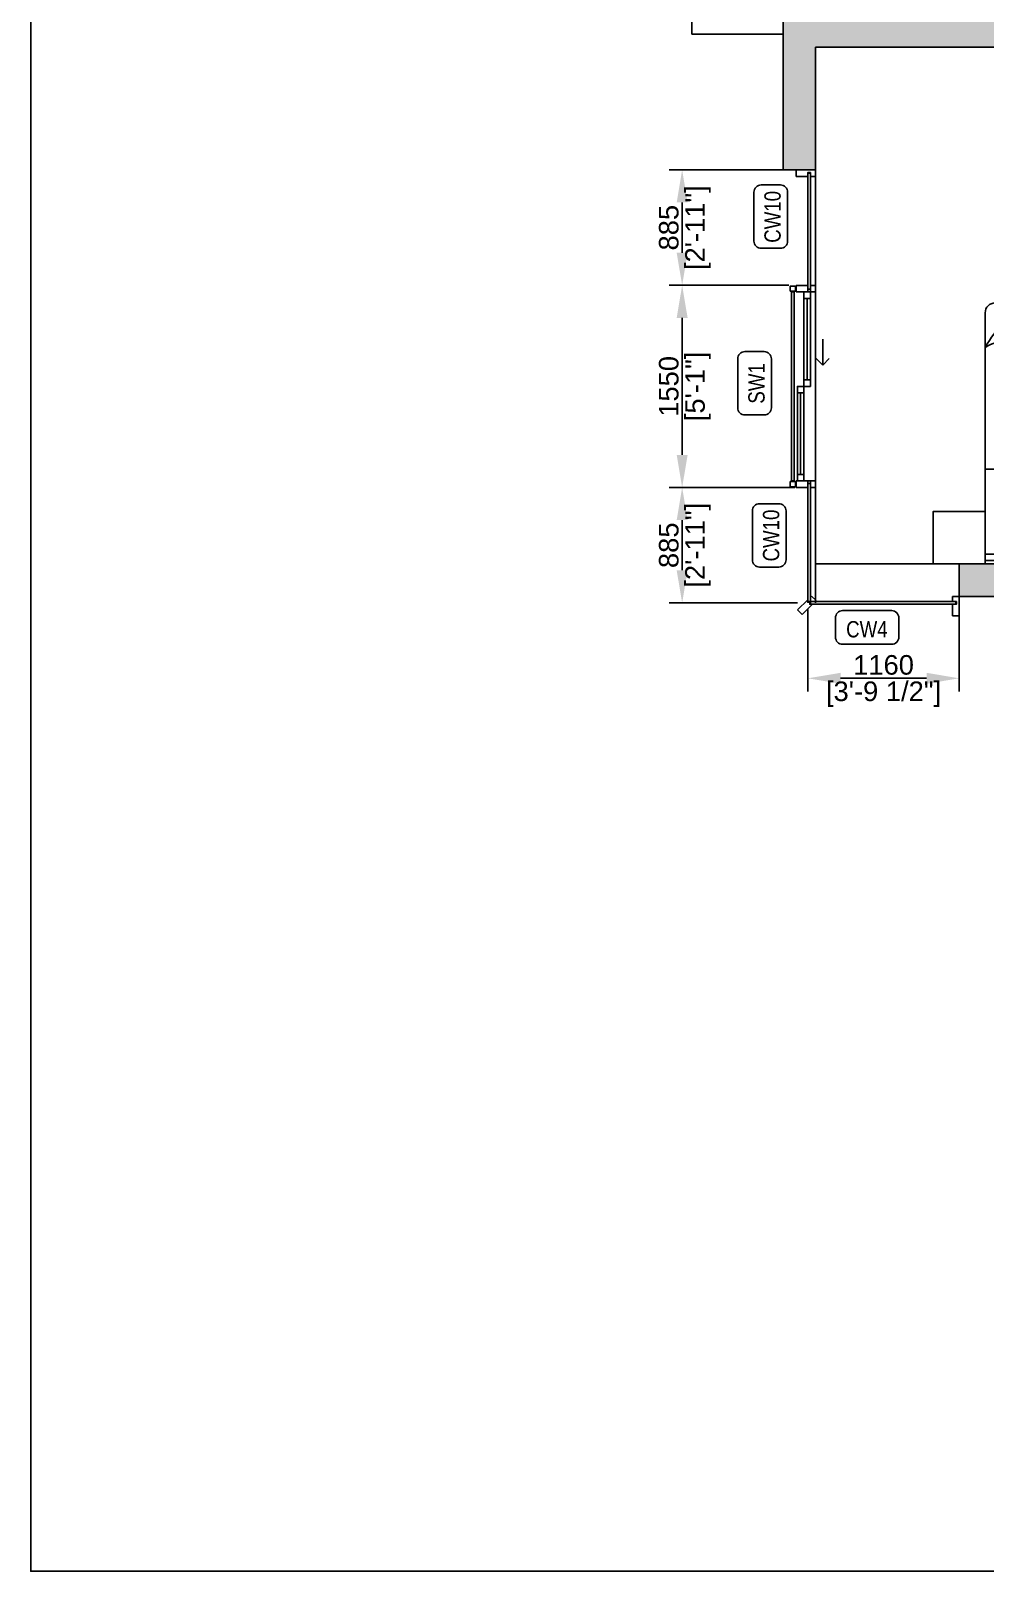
# Model space of a CAD drawing. Header units: millimetres. Extents: x 94643 to 134206, y 115494 to 180803.
# Drawn here: x 94643 to 101960, y 115494 to 127304 of the extents above; entities that cross this region are included whole.
import ezdxf
from ezdxf.enums import TextEntityAlignment as Align

# ---------------------------------------------------------------- set-up
doc = ezdxf.new("R2010")
doc.units = ezdxf.units.MM
doc.linetypes.add('Hidden Line', pattern=[978.055558, 705.555558, -272.5])
for name, color, linetype in [('A-Bed Furniture', 253, 'Continuous'), ('A-Bed Side Table', 253, 'Continuous'), ('A-Dimensions', 4, 'Continuous'), ('A-Elevation 10', 8, 'Continuous'), ('A-Hatch', 252, 'Continuous'), ('A-Room Boundary', 44, 'Continuous'), ('A-Sofa Center  Table', 253, 'Continuous'), ('A-Text Main', 44, 'Continuous'), ('A-Window', 4, 'Continuous')]:
    doc.layers.add(name, color=color, linetype=linetype)
doc.layers.add('A-Wall', color=240, linetype='Continuous', lineweight=35)
doc.styles.add('2024-08-29_TOWER-A$0$simplex-0.8', font='simplex.shx', dxfattribs={"width": 0.8})
doc.styles.add('3BHK  WEST_UN-2$0$2024-08-30_TOWER-C$0$simplex-0.8', font='simplex.shx', dxfattribs={"width": 0.8})
doc.styles.add('ARIAL', font='ARIALN.TTF')
doc.styles.add('S', font='arial.ttf', dxfattribs={"height": 150})
doc.dimstyles.new('DIMSMALL', dxfattribs={"dimtxt": 150, "dimasz": 250, "dimexe": 100, "dimexo": 100, "dimgap": 25, "dimtad": 1, "dimdec": 0, "dimzin": 0, "dimdsep": 46, "dimtxsty": 'S', "dimcen": 0, "dimdle": 100, "dimclrd": 8, "dimclre": 8, "dimclrt": 256, "dimazin": 0, "dimtfac": 1, "dimtdec": 0, "dimtix": 1, "dimtmove": 0, "dimatfit": 3, "dimldrblk": '12_DatumFilled', "dimfxl": 1, "dimtolj": 1, "dimtzin": 0, "dimlwd": -1, "dimlwe": -1, "dimarcsym": 1})

# ---------------------------------------------------------------- blocks, each defined once
blk = doc.blocks.new('*D210')
at = {"layer": 'A-Dimensions', "color": 8, "transparency": 16777216}
for p, q in [((100436, 126238), (99537, 126238)), ((99637, 125988), (99637, 125603)), ((100456, 125353), (99537, 125353))]:
    blk.add_line(p, q, dxfattribs=at)
for points in [[(99595, 125988), (99679, 125988), (99637, 126238)], [(99595, 125603), (99679, 125603), (99637, 125353)]]:
    blk.add_solid(points, dxfattribs=at)
at = {"layer": 'Defpoints', "color": 0, "transparency": 16777216}
for p in [(100536, 126238), (99637, 125353), (100556, 125353)]:
    blk.add_point(p, dxfattribs=at)
at = {"layer": 'A-Dimensions', "lineweight": 30, "transparency": 16777216, "char_height": 150, "attachment_point": 5, "rotation": 90, "style": 'S'}
for s, insert in [('\\A1;[2\'-11"]', (99758, 125795)), ('\\A1;885', (99535, 125795))]:
    blk.add_mtext(s, dxfattribs=dict(at, insert=insert))
blk = doc.blocks.new('12_DatumFilled')
at = {"color": 8, "linetype": 'ByBlock'}
blk.add_solid([(0, 0.577), (-1, 0), (0, -0.577)], dxfattribs=at)
blk = doc.blocks.new('*D211')
at = {"layer": 'A-Dimensions', "color": 8, "transparency": 16777216}
for p, q in [((100456, 125353), (99537, 125353)), ((99637, 125103), (99637, 124053)), ((100444, 123803), (99537, 123803))]:
    blk.add_line(p, q, dxfattribs=at)
for points in [[(99595, 125103), (99679, 125103), (99637, 125353)], [(99595, 124053), (99679, 124053), (99637, 123803)]]:
    blk.add_solid(points, dxfattribs=at)
at = {"layer": 'Defpoints', "color": 0, "transparency": 16777216}
for p in [(100556, 125353), (99637, 123803), (100544, 123803)]:
    blk.add_point(p, dxfattribs=at)
at = {"layer": 'A-Dimensions', "lineweight": 30, "transparency": 16777216, "char_height": 150, "attachment_point": 5, "rotation": 90, "style": 'S'}
for s, insert in [('\\A1;[5\'-1"]', (99758, 124578)), ('\\A1;1550', (99535, 124578))]:
    blk.add_mtext(s, dxfattribs=dict(at, insert=insert))
blk = doc.blocks.new('*D212')
at = {"layer": 'A-Dimensions', "color": 8, "transparency": 16777216}
for p, q in [((100501, 123803), (99537, 123803)), ((99637, 123168), (99637, 123553)), ((100521, 122918), (99537, 122918))]:
    blk.add_line(p, q, dxfattribs=at)
for points in [[(99595, 123553), (99679, 123553), (99637, 123803)], [(99595, 123168), (99679, 123168), (99637, 122918)]]:
    blk.add_solid(points, dxfattribs=at)
at = {"layer": 'Defpoints', "color": 0, "transparency": 16777216}
for p in [(99637, 123803), (100601, 123803), (100621, 122918)]:
    blk.add_point(p, dxfattribs=at)
at = {"layer": 'A-Dimensions', "lineweight": 30, "transparency": 16777216, "char_height": 150, "attachment_point": 5, "rotation": 90, "style": 'S'}
for s, insert in [('\\A1;[2\'-11"]', (99758, 123360)), ('\\A1;885', (99535, 123360))]:
    blk.add_mtext(s, dxfattribs=dict(at, insert=insert))
blk = doc.blocks.new('*D213')
at = {"layer": 'A-Dimensions', "color": 8, "transparency": 16777216}
for p, q in [((100601, 122868), (100601, 122240)), ((101761, 122868), (101761, 122240)), ((101511, 122340), (100851, 122340))]:
    blk.add_line(p, q, dxfattribs=at)
for points in [[(100851, 122382), (100851, 122298), (100601, 122340)], [(101511, 122382), (101511, 122298), (101761, 122340)]]:
    blk.add_solid(points, dxfattribs=at)
at = {"layer": 'Defpoints', "color": 0, "transparency": 16777216}
for p in [(100601, 122968), (101761, 122968), (100601, 122340)]:
    blk.add_point(p, dxfattribs=at)
at = {"layer": 'A-Dimensions', "lineweight": 30, "transparency": 16777216, "char_height": 150, "attachment_point": 5, "style": 'S'}
for s, insert in [('\\A1;1160', (101181, 122442)), ('\\A1;[3\'-9 1/2"]', (101181, 122218))]:
    blk.add_mtext(s, dxfattribs=dict(at, insert=insert))
blk = doc.blocks.new('A$C0250d95e')
at = {"layer": 'A-Window', "linetype": 'Continuous'}
for p, q in [((-1050, 3020), (-1200, 3020)), ((-1200, 3020), (-1200, 2970)), ((-1110, 2970), (-1200, 2970)), ((-1110, 2995), (-1110, 2970)), ((-1090, 2995), (-1110, 2995)), ((-1090, 2995), (-1090, 2970)), ((-1050, 2970), (-1090, 2970)), ((-1050, 3020), (-1050, 2970)), ((-1200, 2135), (-1200, 2085)), ((-1110, 2135), (-1200, 2135)), ((-1110, 2135), (-1110, 2085)), ((-1090, 2135), (-1090, 2085)), ((-1050, 2135), (-1090, 2135)), ((-1050, 2135), (-1050, 2085)), ((-1090, 2085), (-1200, 2085)), ((-1200, 2085), (-1090, 2085)), ((-1110, 2085), (-1200, 2085)), ((-1140, 2035), (-1140, 1410)), ((-1115, 2035), (-1115, 1410)), ((-1050, 2085), (-1090, 2085)), ((-1090, 2035), (-1090, 1410)), ((-995, 1723), (-995, 1523)), ((-995, 1523), (-1045, 1573)), ((-995, 1523), (-945, 1573)), ((-1190, 685), (-1190, 1310)), ((-1165, 685), (-1165, 1310)), ((-1140, 685), (-1140, 1310)), ((-1090, 635), (-1200, 635)), ((-1200, 635), (-1090, 635)), ((-1200, 635), (-1200, 585)), ((-1110, 635), (-1200, 635)), ((-1110, 635), (-1110, 585)), ((-1090, 635), (-1090, 585)), ((-1050, 635), (-1090, 635)), ((-1050, 635), (-1050, 585)), ((-1110, 585), (-1200, 585)), ((-1050, 585), (-1090, 585)), ((-1110, -275), (-1188, -353)), ((-1188, -353), (-1153, -388)), ((-1075, -310), (-1153, -388)), ((-1110, -275), (-1110, -290)), ((-1090, -290), (-1110, -290)), ((-1082, -247), (-1090, -255)), ((-1090, -255), (-1090, -290)), ((-1090, -290), (-1090, -310)), ((-1055, -290), (-1090, -290)), ((-1075, -310), (-1090, -310)), ((-1082, -247), (-1047, -282)), ((-1047, -282), (-1055, -290)), ((0, -250), (0, -290)), ((50, -250), (0, -250)), ((25, -290), (0, -290)), ((0, -310), (0, -400)), ((25, -310), (0, -310)), ((25, -290), (25, -310)), ((50, -250), (50, -400)), ((50, -400), (0, -400))]:
    blk.add_line(p, q, dxfattribs=at)
at = {"layer": 'A-Window', "linetype": 'Hidden Line'}
blk.add_line((-1050, 3020), (-1050, -300), dxfattribs=at)
at = {"layer": 'A-Window', "linetype": 'Continuous', "flags": 128}
for points in [[(-1090, 2105), (-1110, 2105), (-1110, 3000), (-1090, 3000)], [(-1245, 2090), (-1205, 2090), (-1205, 2130), (-1245, 2130)], [(-1245, 2090), (-1205, 2090), (-1205, 2130), (-1245, 2130)], [(-1245, 2090), (-1205, 2090), (-1205, 2130), (-1245, 2130)], [(-1245, 2090), (-1205, 2090), (-1205, 2130), (-1245, 2130)], [(-1235, 635), (-1215, 635), (-1215, 2085), (-1235, 2085)], [(-1235, 635), (-1215, 635), (-1215, 2085), (-1235, 2085)], [(-1235, 635), (-1215, 635), (-1215, 2085), (-1235, 2085)], [(-1235, 635), (-1215, 635), (-1215, 2085), (-1235, 2085)], [(-1090, 2085), (-1090, 2035), (-1140, 2035), (-1140, 2085)], [(-1090, 2035), (-1090, 1410), (-1140, 1410), (-1140, 2035)], [(-1140, 1310), (-1140, 1360), (-1190, 1360), (-1190, 1310)], [(-1140, 685), (-1140, 1310), (-1190, 1310), (-1190, 685)], [(-1090, 1410), (-1090, 1360), (-1140, 1360), (-1140, 1410)], [(-1245, 590), (-1205, 590), (-1205, 630), (-1245, 630)], [(-1245, 590), (-1205, 590), (-1205, 630), (-1245, 630)], [(-1245, 590), (-1205, 590), (-1205, 630), (-1245, 630)], [(-1245, 590), (-1205, 590), (-1205, 630), (-1245, 630)], [(-1140, 635), (-1140, 685), (-1190, 685), (-1190, 635)], [(-1090, -295), (-1110, -295), (-1110, 615), (-1090, 615)], [(30, -290), (30, -310), (-1095, -310), (-1095, -290)]]:
    blk.add_lwpolyline(points, close=True, dxfattribs=at)
blk = doc.blocks.new('2024-08-29_TOWER-A$0$WNTG')
at = {"layer": 'A-Text Main'}
blk.add_lwpolyline([(-188, 246), (188, 246, -0.414214), (243, 191), (243, 43, -0.414214), (188, -12), (-188, -12, -0.414214), (-243, 43), (-243, 191, -0.414214)], format="xyb", close=True, dxfattribs=at)
at = {"layer": 'A-Text Main', "style": '2024-08-29_TOWER-A$0$simplex-0.8', "width": 0.8}
blk.add_attdef('WNTG', text='', height=150, dxfattribs=at).set_placement((-2, 43), align=Align.CENTER)
blk = doc.blocks.new('3BHK  WEST_UN-2$0$2024-08-30_TOWER-C$0$king size bed')
at = {"layer": 'A-Bed Furniture'}
for p, q in [((-0.9, 1.925), (-0.9, 0.425)), ((0.825, 2), (-0.825, 2)), ((0.9, 0), (0.9, 1.925)), ((-0.9, 0.725), (0.9, 0.725)), ((-0.9, 0), (-0.9, 0.425)), ((0.9, 0.075), (-0.9, 0.075)), ((0, 0.075), (0, 0.025)), ((0, 0.075), (0, 0.075))]:
    blk.add_line(p, q, dxfattribs=at)
blk.add_lwpolyline([(-0.9, 1.659, -0.292894), (-0.559, 1.659, -0.292894), (-0.559, 2, 0.136668)], format="xyb", close=True, dxfattribs=at)
for points in [[(-0.732, 0.579), (-0.726, 0.574), (-0.721, 0.571), (-0.716, 0.568), (-0.711, 0.566), (-0.706, 0.565), (-0.701, 0.564), (-0.696, 0.564), (-0.691, 0.563), (-0.687, 0.563), (-0.682, 0.564), (-0.677, 0.564), (-0.672, 0.564), (-0.666, 0.565), (-0.661, 0.566), (-0.655, 0.566), (-0.648, 0.568), (-0.641, 0.569), (-0.634, 0.57), (-0.625, 0.571), (-0.616, 0.573), (-0.606, 0.574), (-0.595, 0.576), (-0.583, 0.577), (-0.569, 0.579), (-0.555, 0.58), (-0.539, 0.582), (-0.523, 0.583), (-0.506, 0.584), (-0.488, 0.585), (-0.471, 0.585), (-0.453, 0.586), (-0.437, 0.586), (-0.42, 0.586), (-0.404, 0.586), (-0.389, 0.586), (-0.375, 0.586), (-0.36, 0.585), (-0.347, 0.584), (-0.334, 0.584), (-0.321, 0.582), (-0.308, 0.581), (-0.296, 0.58), (-0.285, 0.579), (-0.273, 0.577), (-0.263, 0.576), (-0.253, 0.575), (-0.243, 0.573), (-0.235, 0.573), (-0.227, 0.572), (-0.219, 0.571), (-0.212, 0.571), (-0.205, 0.571), (-0.199, 0.571), (-0.192, 0.571), (-0.186, 0.571), (-0.179, 0.572), (-0.172, 0.572), (-0.164, 0.573), (-0.157, 0.573), (-0.15, 0.574), (-0.144, 0.574), (-0.138, 0.573), (-0.133, 0.572), (-0.129, 0.571), (-0.127, 0.568), (-0.125, 0.565), (-0.124, 0.562), (-0.124, 0.558), (-0.125, 0.553), (-0.126, 0.548), (-0.128, 0.543), (-0.129, 0.537), (-0.13, 0.531), (-0.132, 0.525), (-0.133, 0.519), (-0.134, 0.513), (-0.134, 0.506), (-0.135, 0.5), (-0.136, 0.493), (-0.136, 0.487), (-0.136, 0.48), (-0.136, 0.473), (-0.136, 0.466), (-0.136, 0.458), (-0.136, 0.45), (-0.136, 0.44), (-0.136, 0.429), (-0.136, 0.417), (-0.137, 0.403), (-0.137, 0.388), (-0.137, 0.372), (-0.138, 0.356), (-0.138, 0.339), (-0.137, 0.322), (-0.136, 0.305), (-0.135, 0.29), (-0.133, 0.275), (-0.131, 0.261), (-0.128, 0.248), (-0.125, 0.236), (-0.122, 0.225), (-0.119, 0.216), (-0.116, 0.207), (-0.114, 0.199), (-0.112, 0.193), (-0.11, 0.187), (-0.109, 0.182), (-0.109, 0.178), (-0.11, 0.175), (-0.111, 0.172), (-0.114, 0.17), (-0.117, 0.167), (-0.122, 0.165), (-0.128, 0.163), (-0.135, 0.162), (-0.143, 0.16), (-0.151, 0.158), (-0.161, 0.157), (-0.171, 0.156), (-0.181, 0.156), (-0.193, 0.156), (-0.204, 0.156), (-0.217, 0.156), (-0.229, 0.156), (-0.243, 0.157), (-0.257, 0.158), (-0.271, 0.159), (-0.287, 0.159), (-0.302, 0.16), (-0.319, 0.161), (-0.335, 0.162), (-0.352, 0.162), (-0.368, 0.163), (-0.383, 0.164), (-0.398, 0.165), (-0.412, 0.166), (-0.425, 0.167), (-0.436, 0.167), (-0.447, 0.168), (-0.457, 0.169), (-0.467, 0.17), (-0.476, 0.171), (-0.486, 0.173), (-0.496, 0.174), (-0.506, 0.175), (-0.517, 0.176), (-0.528, 0.177), (-0.539, 0.178), (-0.55, 0.178), (-0.561, 0.179), (-0.572, 0.18), (-0.582, 0.18), (-0.592, 0.18), (-0.601, 0.18), (-0.61, 0.18), (-0.619, 0.18), (-0.627, 0.179), (-0.635, 0.178), (-0.644, 0.177), (-0.652, 0.176), (-0.661, 0.175), (-0.67, 0.174), (-0.678, 0.173), (-0.686, 0.172), (-0.694, 0.172), (-0.7, 0.172), (-0.706, 0.173), (-0.711, 0.174), (-0.714, 0.176), (-0.716, 0.179), (-0.717, 0.182), (-0.717, 0.186), (-0.717, 0.19), (-0.716, 0.194), (-0.714, 0.199), (-0.713, 0.203), (-0.711, 0.207), (-0.709, 0.212), (-0.708, 0.216), (-0.706, 0.22), (-0.705, 0.224), (-0.704, 0.228), (-0.702, 0.232), (-0.702, 0.236), (-0.701, 0.24), (-0.701, 0.245), (-0.701, 0.249), (-0.701, 0.254), (-0.701, 0.258), (-0.702, 0.263), (-0.702, 0.269), (-0.703, 0.274), (-0.703, 0.28), (-0.703, 0.287), (-0.704, 0.293), (-0.704, 0.3), (-0.705, 0.307), (-0.705, 0.313), (-0.706, 0.32), (-0.707, 0.327), (-0.707, 0.334), (-0.708, 0.341), (-0.709, 0.348), (-0.709, 0.354), (-0.71, 0.361), (-0.71, 0.368), (-0.711, 0.375), (-0.711, 0.381), (-0.711, 0.388), (-0.711, 0.395), (-0.71, 0.402), (-0.71, 0.409), (-0.709, 0.417), (-0.709, 0.424), (-0.709, 0.431), (-0.709, 0.438), (-0.709, 0.446), (-0.71, 0.454), (-0.712, 0.465), (-0.714, 0.478), (-0.717, 0.495), (-0.72, 0.517), (-0.725, 0.544), (-0.732, 0.579)], [(0.103, 0.579), (0.109, 0.574), (0.114, 0.571), (0.119, 0.568), (0.124, 0.566), (0.129, 0.565), (0.134, 0.564), (0.139, 0.564), (0.144, 0.563), (0.148, 0.563), (0.153, 0.564), (0.158, 0.564), (0.163, 0.564), (0.169, 0.565), (0.174, 0.566), (0.18, 0.566), (0.187, 0.568), (0.194, 0.569), (0.201, 0.57), (0.21, 0.571), (0.219, 0.573), (0.229, 0.574), (0.24, 0.576), (0.252, 0.577), (0.266, 0.579), (0.28, 0.58), (0.296, 0.582), (0.312, 0.583), (0.329, 0.584), (0.347, 0.585), (0.364, 0.585), (0.382, 0.586), (0.398, 0.586), (0.415, 0.586), (0.431, 0.586), (0.446, 0.586), (0.46, 0.586), (0.475, 0.585), (0.488, 0.584), (0.501, 0.584), (0.514, 0.582), (0.527, 0.581), (0.539, 0.58), (0.55, 0.579), (0.562, 0.577), (0.572, 0.576), (0.582, 0.575), (0.592, 0.573), (0.6, 0.573), (0.608, 0.572), (0.616, 0.571), (0.623, 0.571), (0.63, 0.571), (0.636, 0.571), (0.643, 0.571), (0.649, 0.571), (0.656, 0.572), (0.663, 0.572), (0.671, 0.573), (0.678, 0.573), (0.685, 0.574), (0.691, 0.574), (0.697, 0.573), (0.702, 0.572), (0.706, 0.571), (0.708, 0.568), (0.71, 0.565), (0.711, 0.562), (0.711, 0.558), (0.71, 0.553), (0.709, 0.548), (0.707, 0.543), (0.706, 0.537), (0.705, 0.531), (0.703, 0.525), (0.702, 0.519), (0.701, 0.513), (0.701, 0.506), (0.7, 0.5), (0.699, 0.493), (0.699, 0.487), (0.699, 0.48), (0.699, 0.473), (0.699, 0.466), (0.699, 0.458), (0.699, 0.45), (0.699, 0.44), (0.699, 0.429), (0.699, 0.417), (0.698, 0.403), (0.698, 0.388), (0.698, 0.372), (0.697, 0.356), (0.697, 0.339), (0.698, 0.322), (0.699, 0.305), (0.7, 0.29), (0.702, 0.275), (0.704, 0.261), (0.707, 0.248), (0.71, 0.236), (0.713, 0.225), (0.716, 0.216), (0.719, 0.207), (0.721, 0.199), (0.723, 0.193), (0.725, 0.187), (0.726, 0.182), (0.726, 0.178), (0.725, 0.175), (0.724, 0.172), (0.721, 0.17), (0.718, 0.167), (0.713, 0.165), (0.707, 0.163), (0.7, 0.162), (0.692, 0.16), (0.684, 0.158), (0.674, 0.157), (0.664, 0.156), (0.654, 0.156), (0.642, 0.156), (0.631, 0.156), (0.618, 0.156), (0.606, 0.156), (0.592, 0.157), (0.578, 0.158), (0.564, 0.159), (0.548, 0.159), (0.533, 0.16), (0.516, 0.161), (0.5, 0.162), (0.483, 0.162), (0.467, 0.163), (0.452, 0.164), (0.437, 0.165), (0.423, 0.166), (0.41, 0.167), (0.399, 0.167), (0.388, 0.168), (0.378, 0.169), (0.368, 0.17), (0.359, 0.171), (0.349, 0.173), (0.339, 0.174), (0.329, 0.175), (0.318, 0.176), (0.307, 0.177), (0.296, 0.178), (0.285, 0.178), (0.274, 0.179), (0.263, 0.18), (0.253, 0.18), (0.243, 0.18), (0.234, 0.18), (0.225, 0.18), (0.216, 0.18), (0.208, 0.179), (0.2, 0.178), (0.191, 0.177), (0.183, 0.176), (0.174, 0.175), (0.165, 0.174), (0.157, 0.173), (0.149, 0.172), (0.141, 0.172), (0.135, 0.172), (0.129, 0.173), (0.124, 0.174), (0.121, 0.176), (0.119, 0.179), (0.118, 0.182), (0.118, 0.186), (0.118, 0.19), (0.119, 0.194), (0.121, 0.199), (0.122, 0.203), (0.124, 0.207), (0.126, 0.212), (0.127, 0.216), (0.129, 0.22), (0.13, 0.224), (0.131, 0.228), (0.133, 0.232), (0.133, 0.236), (0.134, 0.24), (0.134, 0.245), (0.134, 0.249), (0.134, 0.254), (0.134, 0.258), (0.133, 0.263), (0.133, 0.269), (0.132, 0.274), (0.132, 0.28), (0.132, 0.287), (0.131, 0.293), (0.131, 0.3), (0.13, 0.307), (0.13, 0.313), (0.129, 0.32), (0.128, 0.327), (0.128, 0.334), (0.127, 0.341), (0.126, 0.348), (0.126, 0.354), (0.125, 0.361), (0.125, 0.368), (0.124, 0.375), (0.124, 0.381), (0.124, 0.388), (0.124, 0.395), (0.125, 0.402), (0.125, 0.409), (0.126, 0.417), (0.126, 0.424), (0.126, 0.431), (0.126, 0.438), (0.126, 0.446), (0.125, 0.454), (0.123, 0.465), (0.121, 0.478), (0.118, 0.495), (0.115, 0.517), (0.11, 0.544), (0.103, 0.579)], [(0.9, 0.025), (-0.9, 0.025)], [(-0.9, 0), (0.9, 0)]]:
    blk.add_lwpolyline(points, dxfattribs=at)
for centre, radius, start, end in [((-0.825, 1.925), 0.075, 90, 180), ((0.825, 1.925), 0.075, 360, 90), ((-0.312, 0.406), 0.142, 7.3413, 90.47), ((0.523, 0.406), 0.142, 7.3413, 90.47), ((-0.545, 0.36), 0.139, 177.3191, 272.6809), ((0.29, 0.36), 0.139, 177.3191, 272.6809)]:
    blk.add_arc(centre, radius, start, end, dxfattribs=at)
at = {"layer": 'A-Bed Furniture', "ltscale": 5, "insert": (-0.336, 1.937), "char_height": 0.1, "width": 1.16315, "attachment_point": 1, "style": '3BHK  WEST_UN-2$0$2024-08-30_TOWER-C$0$simplex-0.8'}
blk.add_mtext('5\'10\'\' X 6\'-6"', dxfattribs=at)
blk = doc.blocks.new('A$Cc487e11b')
at = {"layer": 'A-Sofa Center  Table'}
blk.add_lwpolyline([(400, 400), (0, 400), (0, 0), (400, 0)], close=True, dxfattribs=at)
blk = doc.blocks.new('Unit-5')
at = {"layer": 'A-Hatch', "linetype": 'Continuous'}
h = blk.add_hatch(color=256, dxfattribs=at)
h.dxf.hatch_style = 1
h.paths.add_polyline_path([(-5470, 12095), (-5470, 12095), (-5270, 12095), (-5270, 16550), (-3700, 16550), (-3700, 16800), (-5470, 16800)])
h.paths.add_polyline_path([(2, 14272), (-249, 14272), (-249, 16550), (-1850, 16550), (-1850, 16800), (2, 16800)])
h.paths.add_polyline_path([(2, 13072), (-249, 13072), (-250, 12295), (-4110, 12295), (-4110, 12095), (-250, 12095), (-250, 11410), (0, 11410)])
h.paths.add_polyline_path([(-3910, 6370), (-3910, 11095), (-4110, 11095), (-4110, 6170), (-250, 6170), (-250, 0), (0, 0), (0, 6370), (-1240, 6370), (-1490, 6370)])
h.paths.add_polyline_path([(0, 8960), (0, 10510), (-250, 10510), (-250, 8960)], flags=17)
h.paths.add_polyline_path([(-3740, 250), (-3240, 250), (-3240, 0), (-4840, 0), (-4840, 250), (-3940, 250), (-3940, 4210), (-6535, 4210), (-6535, 4410), (-3740, 4410)])
h.paths.add_polyline_path([(-10800, 3270), (-11050, 3270), (-11050, 4460), (-8400, 4460), (-8150, 4460), (-8150, 4410), (-7535, 4410), (-7535, 4210), (-8145, 4210), (-10800, 4210)])
h.paths.add_polyline_path([(-5590, 250), (-9700, 250), (-9700, 0), (-5590, 0)])
h.paths.add_polyline_path([(-8145, 12295), (-8145, 12095), (-10800, 12095), (-10800, 11120), (-11050, 11120), (-11050, 12950), (-10800, 12950), (-10800, 12295)])
h.paths.add_polyline_path([(-8150, 8470), (-8150, 11095), (-8350, 11095), (-8350, 8720), (-11050, 8720), (-11050, 8470)])
at = {"layer": 'A-Elevation 10'}
blk.add_lwpolyline([(-11750, 4310), (-11750, 12210), (-11050, 12210), (-11050, 12060), (-11550, 12060), (-11550, 4460), (-11050, 4460), (-11050, 4310), (-11750, 4310)], dxfattribs=at)
at = {"layer": 'A-Room Boundary', "linetype": 'Continuous'}
blk.add_lwpolyline([(-10800, 4210), (-6535, 4210), (-6535, 250), (-10800, 250)], close=True, dxfattribs=at)
at = {"layer": 'A-Wall', "lineweight": -3}
for points in [[(-10800, 3270), (-11050, 3270), (-11050, 4460), (-8400, 4460), (-8150, 4460), (-8150, 4410), (-7535, 4410), (-7535, 4210), (-8145, 4210), (-10800, 4210)], [(-5590, 250), (-9700, 250), (-9700, 0), (-5590, 0)]]:
    blk.add_lwpolyline(points, close=True, dxfattribs=at)
at = {"layer": 'A-Bed Furniture', "ltscale": 600, "xscale": 1000, "yscale": 1000, "zscale": 1000}
blk.add_blockref('3BHK  WEST_UN-2$0$2024-08-30_TOWER-C$0$king size bed', (-8600, 250), dxfattribs=at)
at = {"layer": 'A-Bed Side Table', "linetype": 'Continuous', "xscale": -1, "rotation": 180}
blk.add_blockref('A$Cc487e11b', (-9900, 650), dxfattribs=at)
at = {"layer": 'A-Text Main'}
ref = blk.add_blockref('2024-08-29_TOWER-A$0$WNTG', (-11261, 2912), dxfattribs=dict(at, xscale=-1, rotation=270))
ref.add_attrib('WNTG', 'CW10', dxfattribs={"height": 125, "rotation": 90, "style": 'ARIAL'}).set_placement((-11068, 2910), align=Align.CENTER)
ref = blk.add_blockref('2024-08-29_TOWER-A$0$WNTG', (-11385, 1634), dxfattribs=dict(at, xscale=-1, rotation=270))
ref.add_attrib('WNTG', 'SW1', dxfattribs={"height": 125, "rotation": 90, "style": 'ARIAL'}).set_placement((-11191, 1633), align=Align.CENTER)
ref = blk.add_blockref('2024-08-29_TOWER-A$0$WNTG', (-11273, 468), dxfattribs=dict(at, xscale=-1, rotation=270))
ref.add_attrib('WNTG', 'CW10', dxfattribs={"height": 125, "rotation": 90, "style": 'ARIAL'}).set_placement((-11079, 467), align=Align.CENTER)
ref = blk.add_blockref('2024-08-29_TOWER-A$0$WNTG', (-10405, -121), dxfattribs=dict(at, xscale=-1, rotation=180))
ref.add_attrib('WNTG', 'CW4', dxfattribs={"height": 125, "style": 'ARIAL'}).set_placement((-10407, -314), align=Align.CENTER)
at = {"layer": 'A-Window'}
blk.add_blockref('A$C0250d95e', (-9750, 250), dxfattribs=at)

msp = doc.modelspace()

# ---------------------------------------------------------------- linework, layer by layer
at = {"linetype": 'Continuous'}
msp.add_lwpolyline([(94643.3, 180802.6), (134206.4, 180802.6), (134206.4, 115494.5), (94643.3, 115494.5)], close=True, dxfattribs=at)

# ---------------------------------------------------------------- dimensions: what is measured, and where the dimension line sits
at = {"layer": 'A-Dimensions', "lineweight": 30}
for base, p1, p2, picture, middle in [((99637, 125352.8), (100535.8, 126237.8), (100555.8, 125352.8), '*D210', (99637, 125795.3)), ((99637, 123802.8), (100555.8, 125352.8), (100543.6, 123802.8), '*D211', (99637, 124577.8)), ((99637, 123802.8), (100621.2, 122917.8), (100600.8, 123802.8), '*D212', (99637, 123360.3))]:
    dim = msp.add_linear_dim(base=base, p1=p1, p2=p2, angle=90, dimstyle='DIMSMALL', override={"dimpost": '\\X'}, dxfattribs=at)
    dim.commit()
    dim.dimension.update_dxf_attribs({"geometry": picture, "text_midpoint": middle})
dim = msp.add_linear_dim(base=(100600.8, 122340), p1=(101760.8, 122967.8), p2=(100600.8, 122967.8), dimstyle='DIMSMALL', override={"dimpost": '\\X'}, dxfattribs=at)
dim.commit()
dim.dimension.update_dxf_attribs({"geometry": '*D213', "text_midpoint": (101180.8, 122340)})

# ---------------------------------------------------------------- next in the draw order: block references
at = {"linetype": 'Continuous'}
msp.add_blockref('Unit-5', (111460.3, 122967.7), dxfattribs=at)

doc.saveas('drawing.dxf')
